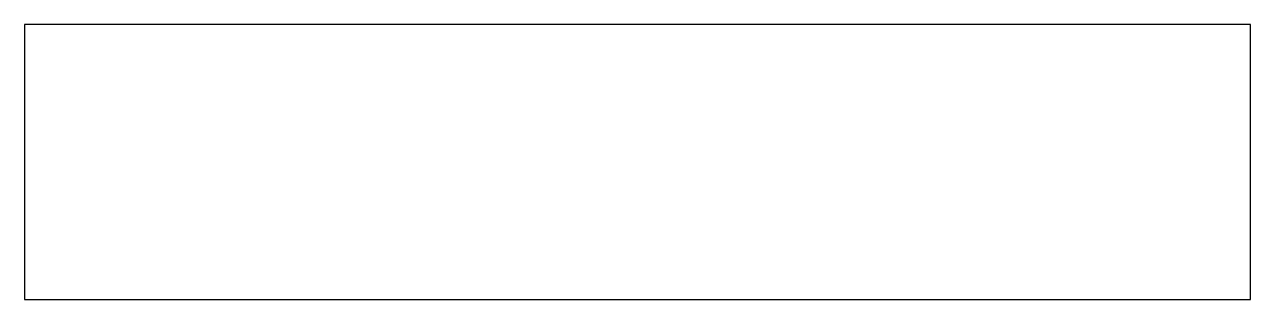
# Model space of a CAD drawing. Header units: inches. Extents: x 0 to 5.01, y 0 to 1.12.
import ezdxf

# ---------------------------------------------------------------- set-up
doc = ezdxf.new("R2010")
doc.units = ezdxf.units.IN
doc.header["$MEASUREMENT"] = 0
doc.layers.add('CUT', color=7, linetype='Continuous')

msp = doc.modelspace()

# ---------------------------------------------------------------- linework, layer by layer
at = {"layer": 'CUT'}
msp.add_lwpolyline([(5.0132, 0), (5.0132, 1.125), (0, 1.125), (0, 0)], close=True, dxfattribs=at)

doc.saveas('drawing.dxf')
